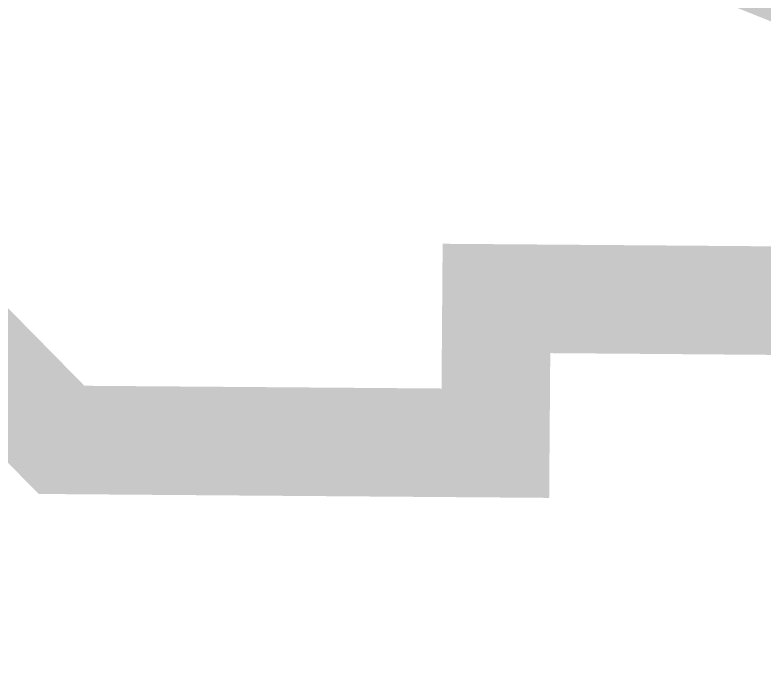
# Model space of a CAD drawing. Header units: metres. Extents: x 326467 to 340077, y 1811030 to 1824953.
# Drawn here: x 328923.72 to 328944.66, y 1812536.81 to 1812555.06 of the extents above; entities that cross this region are included whole.
import ezdxf

# ---------------------------------------------------------------- set-up
doc = ezdxf.new("R2010")
doc.units = ezdxf.units.M
doc.header["$MEASUREMENT"] = 0
for name, color, linetype in [('CRZ LINE FOR RIVER OR CREEK', 84, 'Continuous'), ('HAZARDS LINE', 1, 'Continuous'), ('NDZ-200M FROM CRZ', 30, 'Continuous')]:
    doc.layers.add(name, color=color, linetype=linetype)

# ---------------------------------------------------------------- blocks, each defined once
blk = doc.blocks.new('16')
at = {"layer": 'CRZ LINE FOR RIVER OR CREEK', "ltscale": 0.1, "const_width": 3.032, "flags": 128}
blk.add_lwpolyline([(328500.104, 1812715.848), (328586.46, 1812675.187), (328687.365, 1812654.192), (328814.794, 1812626.294), (328896.979, 1812575.751), (329009.823, 1812530.404), (329088.604, 1812523.731), (329177.647, 1812537.196), (329273.318, 1812592.835), (329399.301, 1812709.348), (329470.471, 1812762.272), (329556.37, 1812894.128)], dxfattribs=at)
at = {"layer": 'HAZARDS LINE', "lineweight": 18, "const_width": 3.032}
blk.add_lwpolyline([(328921.015, 1812547.263), (328925.026, 1812543.188), (328929.068, 1812543.157), (328933.111, 1812543.126), (328937.153, 1812543.095), (328937.184, 1812547.138), (328941.227, 1812547.107), (328945.269, 1812547.075), (328949.312, 1812547.044), (328949.343, 1812551.087), (328953.354, 1812547.013), (328957.397, 1812546.982), (328961.439, 1812546.951), (328961.408, 1812542.908), (328965.45, 1812542.876), (328969.462, 1812538.802)], dxfattribs=at)
at = {"layer": 'NDZ-200M FROM CRZ', "const_width": 3.032, "flags": 128}
blk.add_lwpolyline([(328500.104, 1812715.848), (328586.46, 1812675.187), (328687.365, 1812654.192), (328814.794, 1812626.294), (328896.979, 1812575.751), (329009.823, 1812530.404), (329088.604, 1812523.731), (329177.647, 1812537.196), (329273.318, 1812592.835), (329399.301, 1812709.348), (329470.471, 1812762.272), (329553.749, 1812890.105), (329595.21, 1812950.435), (329612.003, 1813031.171), (329648.947, 1813103.666), (329700.375, 1813170.313), (329708.446, 1813180.771), (329759.028, 1813224.116), (329775.573, 1813272.508), (329790.454, 1813367.411), (329809.16, 1813433.981)], dxfattribs=at)

msp = doc.modelspace()

# ---------------------------------------------------------------- block references
msp.add_blockref('16', (0, 0))

doc.saveas('drawing.dxf')
